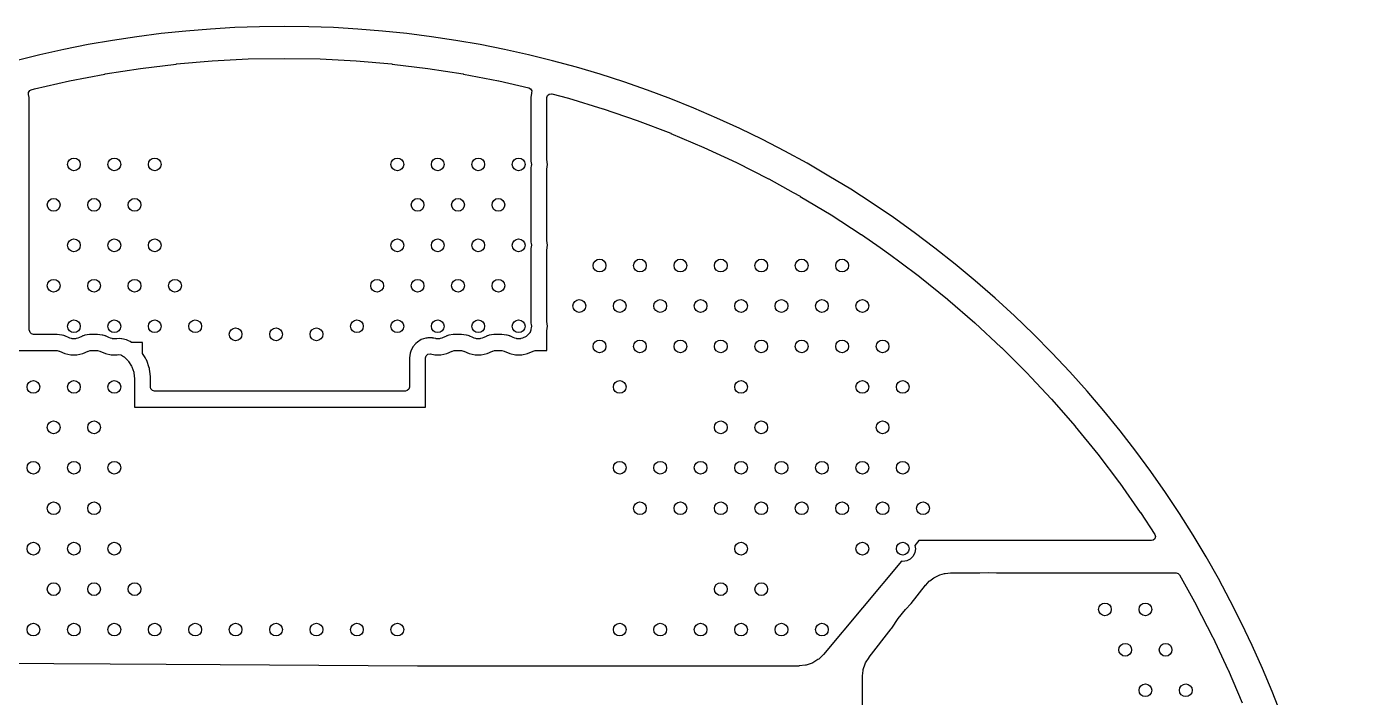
# Model space of a CAD drawing. Extents: x 116 to 183, y -93.2 to -37.6.
# Drawn here: x 141.39 to 182.97, y -58.65 to -37.58 of the extents above; entities that cross this region are included whole.
import ezdxf

# ---------------------------------------------------------------- set-up
doc = ezdxf.new("R2010")
doc.units = 0
doc.layers.add('BLACK', color=7, linetype='CONTINUOUS')

msp = doc.modelspace()

# ---------------------------------------------------------------- linework, layer by layer
at = {"layer": 'BLACK', "linetype": 'CONTINUOUS'}
for p, q in [((146.093191, -38.757849), (147.216009, -38.659865)), ((147.216009, -38.659865), (147.220232, -38.65957)), ((147.220232, -38.65957), (148.345738, -38.600735)), ((148.345738, -38.600735), (148.350015, -38.600586)), ((148.350015, -38.600586), (149.476875, -38.580967)), ((149.476875, -38.580967), (149.481125, -38.580967)), ((149.481125, -38.580967), (150.607982, -38.600586)), ((150.607982, -38.600586), (150.612263, -38.600735)), ((150.612263, -38.600735), (151.737763, -38.65957)), ((151.737763, -38.65957), (151.741994, -38.659865)), ((151.741994, -38.659865), (152.864802, -38.757848)), ((142.742195, -39.287005), (143.848656, -39.072488)), ((143.848656, -39.072488), (143.852799, -39.071759)), ((143.852799, -39.071759), (144.966086, -38.895886)), ((144.966086, -38.895886), (144.970283, -38.895298)), ((144.970283, -38.895298), (146.088941, -38.758295)), ((146.088941, -38.758295), (146.093191, -38.757849)), ((152.864802, -38.757848), (152.869064, -38.758296)), ((152.869064, -38.758296), (153.987709, -38.895297)), ((153.987709, -38.895297), (153.991921, -38.895887)), ((153.991921, -38.895887), (155.105191, -39.071758)), ((155.105191, -39.071758), (155.109352, -39.07249)), ((155.109352, -39.07249), (156.215792, -39.287003)), ((141.639697, -39.540793), (142.738041, -39.287885)), ((142.738041, -39.287885), (142.742195, -39.287005)), ((156.215792, -39.287003), (156.21997, -39.287888)), ((156.21997, -39.287888), (157.160923, -39.504554)), ((157.160923, -39.504554), (157.221834, -39.538779)), ((141.447968, -39.720307), (141.449675, -39.65046)), ((141.471098, -39.806856), (141.447968, -39.720307)), ((141.449675, -39.65046), (141.488875, -39.592623)), ((141.473749, -39.836651), (141.471098, -39.806856)), ((141.473749, -39.836656), (141.473749, -39.836651)), ((141.474616, -39.851282), (141.473749, -39.836656)), ((141.4755, -39.88118), (141.474616, -39.851282)), ((141.4755, -47.110301), (141.4755, -39.88118)), ((141.488875, -39.592623), (141.535745, -39.568497)), ((141.535745, -39.568497), (141.635627, -39.541805)), ((141.635627, -39.541805), (141.639697, -39.540793)), ((157.221834, -39.538779), (157.254574, -39.600503)), ((157.248976, -39.670881), (157.2285, -39.813297)), ((157.2285, -39.813297), (157.2285, -41.746888)), ((157.248977, -39.670877), (157.248976, -39.670881)), ((157.248978, -39.670869), (157.248977, -39.670874)), ((157.248977, -39.670874), (157.248977, -39.670877)), ((157.252075, -39.660322), (157.248978, -39.670869)), ((157.254574, -39.600503), (157.252075, -39.660322)), ((157.734, -39.813297), (157.753685, -39.746258)), ((157.734, -41.746888), (157.734, -39.813297)), ((157.753685, -39.746258), (157.806489, -39.700503)), ((157.806489, -39.700503), (157.875647, -39.690559)), ((157.875647, -39.690559), (157.890007, -39.693499)), ((157.890007, -39.693499), (158.41125, -39.832796)), ((158.41125, -39.832796), (158.415323, -39.833961)), ((158.415323, -39.833961), (159.493389, -40.162673)), ((159.493389, -40.162673), (159.497436, -40.163985)), ((159.497436, -40.163985), (160.563356, -40.53001)), ((160.563356, -40.53001), (160.567414, -40.531483)), ((160.567414, -40.531483), (161.619904, -40.934376)), ((161.619904, -40.934376), (161.623902, -40.935986)), ((161.623902, -40.935986), (162.661802, -41.375305)), ((162.661802, -41.375305), (162.665704, -41.377038)), ((162.665704, -41.377038), (163.687667, -41.852213)), ((157.2285, -41.746888), (157.229192, -41.773334)), ((157.229192, -41.773334), (157.229871, -41.786295)), ((157.229871, -41.786295), (157.230648, -41.796164)), ((157.230648, -41.796164), (157.231949, -41.812694)), ((157.236602, -41.963018), (157.231948, -42.007311)), ((157.231949, -41.812694), (157.236604, -41.856988)), ((157.245, -41.91), (157.236602, -41.963018)), ((157.236604, -41.856988), (157.245, -41.91)), ((157.734679, -41.759849), (157.734, -41.746888)), ((157.75046, -41.91), (157.734679, -41.759849)), ((157.734679, -42.060149), (157.75046, -41.91)), ((163.687667, -41.852213), (163.691468, -41.854061)), ((163.691468, -41.854061), (164.69628, -42.36453)), ((157.229192, -42.046664), (157.2285, -42.07311)), ((157.2285, -42.07311), (157.2285, -44.286888)), ((157.229871, -42.033703), (157.229192, -42.046664)), ((157.231948, -42.007311), (157.229871, -42.033703)), ((157.734, -42.07311), (157.734679, -42.060149)), ((157.734, -44.286888), (157.734, -42.07311)), ((164.69628, -42.36453), (164.700092, -42.366551)), ((164.700092, -42.366551), (165.470248, -42.792167)), ((165.470248, -42.792167), (165.686478, -42.911663)), ((165.686478, -42.911663), (165.69022, -42.913817)), ((165.69022, -42.913817), (166.657027, -43.492933)), ((166.657027, -43.492933), (166.660666, -43.495199)), ((166.660666, -43.495199), (167.606794, -44.107662)), ((157.2285, -44.286888), (157.229192, -44.313334)), ((157.229192, -44.313334), (157.229871, -44.326295)), ((157.229871, -44.326295), (157.231948, -44.352686)), ((157.231948, -44.352686), (157.231949, -44.352694)), ((157.231949, -44.352694), (157.236604, -44.396988)), ((157.245, -44.45), (157.236602, -44.503018)), ((157.236604, -44.396988), (157.245, -44.45)), ((157.734679, -44.299849), (157.734, -44.286888)), ((157.75046, -44.45), (157.734679, -44.299849)), ((157.734679, -44.600149), (157.75046, -44.45)), ((167.606794, -44.107662), (167.610326, -44.110038)), ((167.610326, -44.110038), (168.199336, -44.521111)), ((157.229192, -44.586664), (157.2285, -44.61311)), ((157.2285, -44.61311), (157.2285, -46.826888)), ((157.229871, -44.573703), (157.229192, -44.586664)), ((157.231948, -44.547311), (157.229871, -44.573703)), ((157.236602, -44.503018), (157.231948, -44.547311)), ((157.734, -44.61311), (157.734679, -44.600149)), ((157.734, -46.826888), (157.734, -44.61311)), ((168.199336, -44.521111), (168.534504, -44.755026)), ((168.534504, -44.755026), (168.537993, -44.757552)), ((168.537993, -44.757552), (168.822242, -44.971022)), ((168.822242, -44.971022), (169.439169, -45.434331)), ((169.439169, -45.434331), (169.442576, -45.436984)), ((169.442576, -45.436984), (170.319621, -46.144702)), ((170.319621, -46.144702), (170.322933, -46.147471)), ((170.322933, -46.147471), (171.174832, -46.885311)), ((157.2285, -46.826888), (157.229192, -46.853334)), ((157.229192, -46.853334), (157.229871, -46.866295)), ((157.229871, -46.866295), (157.231384, -46.88552)), ((157.231384, -46.88552), (157.231949, -46.892694)), ((157.231949, -46.892694), (157.236604, -46.936988)), ((157.245, -46.99), (157.236603, -47.043016)), ((157.236604, -46.936988), (157.245, -46.99)), ((157.734679, -46.839849), (157.734, -46.826888)), ((157.75046, -46.99), (157.734679, -46.839849)), ((157.734679, -47.140149), (157.75046, -46.99)), ((171.174832, -46.885311), (171.178045, -46.888194)), ((171.178045, -46.888194), (172.003709, -47.65521)), ((141.476333, -47.12465), (141.4755, -47.110301)), ((141.503643, -47.188961), (141.476333, -47.12465)), ((141.509141, -47.195661), (141.503643, -47.188961)), ((141.526336, -47.212857), (141.509141, -47.195661)), ((141.533037, -47.218356), (141.526336, -47.212857)), ((141.54466, -47.226815), (141.533037, -47.218356)), ((141.611699, -47.2465), (141.54466, -47.226815)), ((142.351491, -47.2465), (141.611699, -47.2465)), ((142.493905, -47.266975), (142.351491, -47.2465)), ((142.494465, -47.267108), (142.493905, -47.266975)), ((142.496061, -47.267608), (142.494465, -47.267108)), ((142.510789, -47.271932), (142.496061, -47.267608)), ((142.51097, -47.271968), (142.510789, -47.271932)), ((142.559596, -47.286264), (142.51097, -47.271968)), ((142.559635, -47.286275), (142.559596, -47.286264)), ((142.592415, -47.295901), (142.559635, -47.286275)), ((142.594054, -47.297294), (142.592415, -47.295901)), ((142.596694, -47.29847), (142.594054, -47.297294)), ((142.605065, -47.301839), (142.596694, -47.29847)), ((142.605262, -47.30191), (142.605065, -47.301839)), ((142.61243, -47.305398), (142.605262, -47.30191)), ((142.616251, -47.307177), (142.61243, -47.305398)), ((142.703556, -47.346048), (142.616251, -47.307177)), ((142.751393, -47.370423), (142.703556, -47.346048)), ((142.804413, -47.37882), (142.751393, -47.370423)), ((142.820737, -47.38229), (142.804413, -47.37882)), ((142.83734, -47.384035), (142.820737, -47.38229)), ((142.875, -47.39), (142.83734, -47.384035)), ((142.912663, -47.384034), (142.875, -47.39)), ((142.929262, -47.38229), (142.912663, -47.384034)), ((142.945572, -47.378822), (142.929262, -47.38229)), ((142.998607, -47.370423), (142.945572, -47.378822)), ((143.04645, -47.346045), (142.998607, -47.370423)), ((143.124337, -47.311369), (143.04645, -47.346045)), ((143.128117, -47.309363), (143.124337, -47.311369)), ((143.13528, -47.306496), (143.128117, -47.309363)), ((143.156701, -47.296959), (143.13528, -47.306496)), ((143.164307, -47.296525), (143.156701, -47.296959)), ((143.164491, -47.296459), (143.164307, -47.296525)), ((143.193041, -47.286275), (143.164491, -47.296459)), ((143.221606, -47.276085), (143.193041, -47.286275)), ((143.362624, -47.247523), (143.221606, -47.276085)), ((143.376988, -47.246908), (143.362624, -47.247523)), ((143.384087, -47.246705), (143.376988, -47.246908)), ((143.398479, -47.2465), (143.384087, -47.246705)), ((143.398509, -47.2465), (143.398479, -47.2465)), ((143.621491, -47.2465), (143.398509, -47.2465)), ((143.763905, -47.266975), (143.621491, -47.2465)), ((143.764465, -47.267108), (143.763905, -47.266975)), ((143.766061, -47.267608), (143.764465, -47.267108)), ((143.780789, -47.271932), (143.766061, -47.267608)), ((143.78097, -47.271968), (143.780789, -47.271932)), ((143.829596, -47.286264), (143.78097, -47.271968)), ((143.829635, -47.286275), (143.829596, -47.286264)), ((143.862415, -47.295901), (143.829635, -47.286275)), ((143.864054, -47.297294), (143.862415, -47.295901)), ((143.866694, -47.29847), (143.864054, -47.297294)), ((143.875065, -47.301839), (143.866694, -47.29847)), ((143.875262, -47.30191), (143.875065, -47.301839)), ((143.88243, -47.305398), (143.875262, -47.30191)), ((143.886251, -47.307177), (143.88243, -47.305398)), ((143.973556, -47.346048), (143.886251, -47.307177)), ((144.021393, -47.370423), (143.973556, -47.346048)), ((144.074413, -47.37882), (144.021393, -47.370423)), ((144.090737, -47.38229), (144.074413, -47.37882)), ((144.10734, -47.384035), (144.090737, -47.38229)), ((144.145, -47.39), (144.10734, -47.384035)), ((144.176569, -47.385), (144.145, -47.39)), ((144.211734, -47.385), (144.176569, -47.385)), ((144.219992, -47.384725), (144.211734, -47.385)), ((144.316634, -47.378274), (144.219992, -47.384725)), ((144.316635, -47.378274), (144.316634, -47.378274)), ((144.369259, -47.382289), (144.316635, -47.378274)), ((144.386298, -47.383589), (144.369259, -47.382289)), ((144.52674, -47.414839), (144.386298, -47.383589)), ((153.924536, -47.369614), (153.786498, -47.410146)), ((153.92454, -47.369613), (153.924536, -47.369614)), ((153.924545, -47.369612), (153.92454, -47.369613)), ((153.962846, -47.364104), (153.924545, -47.369612)), ((153.993706, -47.359667), (153.962846, -47.364104)), ((154.137581, -47.359667), (153.993706, -47.359667)), ((154.137583, -47.359667), (154.137581, -47.359667)), ((154.154248, -47.362347), (154.137583, -47.359667)), ((154.156599, -47.362765), (154.154248, -47.362347)), ((154.162368, -47.363792), (154.156599, -47.362765)), ((154.172114, -47.365695), (154.162368, -47.363792)), ((154.181393, -47.370423), (154.172114, -47.365695)), ((154.234411, -47.37882), (154.181393, -47.370423)), ((154.242804, -47.380604), (154.234411, -47.37882)), ((154.250729, -47.382289), (154.242804, -47.380604)), ((154.250734, -47.38229), (154.250729, -47.382289)), ((154.267342, -47.384035), (154.250734, -47.38229)), ((154.305, -47.39), (154.267342, -47.384035)), ((154.342663, -47.384034), (154.305, -47.39)), ((154.359262, -47.38229), (154.342663, -47.384034)), ((154.375572, -47.378822), (154.359262, -47.38229)), ((154.428607, -47.370423), (154.375572, -47.378822)), ((154.47645, -47.346045), (154.428607, -47.370423)), ((154.554337, -47.311369), (154.47645, -47.346045)), ((154.558117, -47.309363), (154.554337, -47.311369)), ((154.56528, -47.306496), (154.558117, -47.309363)), ((154.586701, -47.296959), (154.56528, -47.306496)), ((154.594307, -47.296525), (154.586701, -47.296959)), ((154.594491, -47.296459), (154.594307, -47.296525)), ((154.623041, -47.286275), (154.594491, -47.296459)), ((154.651606, -47.276085), (154.623041, -47.286275)), ((154.792624, -47.247523), (154.651606, -47.276085)), ((154.806988, -47.246908), (154.792624, -47.247523)), ((154.814087, -47.246705), (154.806988, -47.246908)), ((154.828479, -47.2465), (154.814087, -47.246705)), ((154.828509, -47.2465), (154.828479, -47.2465)), ((155.051491, -47.2465), (154.828509, -47.2465)), ((155.193905, -47.266975), (155.051491, -47.2465)), ((155.194465, -47.267108), (155.193905, -47.266975)), ((155.196061, -47.267608), (155.194465, -47.267108)), ((155.210789, -47.271932), (155.196061, -47.267608)), ((155.21097, -47.271968), (155.210789, -47.271932)), ((155.259596, -47.286264), (155.21097, -47.271968)), ((155.259635, -47.286275), (155.259596, -47.286264)), ((155.292415, -47.295901), (155.259635, -47.286275)), ((155.294054, -47.297294), (155.292415, -47.295901)), ((155.296694, -47.29847), (155.294054, -47.297294)), ((155.305065, -47.301839), (155.296694, -47.29847)), ((155.305262, -47.30191), (155.305065, -47.301839)), ((155.31243, -47.305398), (155.305262, -47.30191)), ((155.316251, -47.307177), (155.31243, -47.305398)), ((155.403556, -47.346048), (155.316251, -47.307177)), ((155.451393, -47.370423), (155.403556, -47.346048)), ((155.504413, -47.37882), (155.451393, -47.370423)), ((155.520737, -47.38229), (155.504413, -47.37882)), ((155.53734, -47.384035), (155.520737, -47.38229)), ((155.575, -47.39), (155.53734, -47.384035)), ((155.612663, -47.384034), (155.575, -47.39)), ((155.629262, -47.38229), (155.612663, -47.384034)), ((155.645572, -47.378822), (155.629262, -47.38229)), ((155.698607, -47.370423), (155.645572, -47.378822)), ((155.74645, -47.346045), (155.698607, -47.370423)), ((155.824337, -47.311369), (155.74645, -47.346045)), ((155.828117, -47.309363), (155.824337, -47.311369)), ((155.83528, -47.306496), (155.828117, -47.309363)), ((155.856701, -47.296959), (155.83528, -47.306496)), ((155.864307, -47.296525), (155.856701, -47.296959)), ((155.864491, -47.296459), (155.864307, -47.296525)), ((155.893041, -47.286275), (155.864491, -47.296459)), ((155.921606, -47.276085), (155.893041, -47.286275)), ((156.062624, -47.247523), (155.921606, -47.276085)), ((156.076988, -47.246908), (156.062624, -47.247523)), ((156.084087, -47.246705), (156.076988, -47.246908)), ((156.098479, -47.2465), (156.084087, -47.246705)), ((156.098509, -47.2465), (156.098479, -47.2465)), ((156.321491, -47.2465), (156.098509, -47.2465)), ((156.463905, -47.266975), (156.321491, -47.2465)), ((156.464465, -47.267108), (156.463905, -47.266975)), ((156.466061, -47.267608), (156.464465, -47.267108)), ((156.480789, -47.271932), (156.466061, -47.267608)), ((156.48097, -47.271968), (156.480789, -47.271932)), ((156.529596, -47.286264), (156.48097, -47.271968)), ((156.529635, -47.286275), (156.529596, -47.286264)), ((156.562415, -47.295901), (156.529635, -47.286275)), ((156.564054, -47.297294), (156.562415, -47.295901)), ((156.566694, -47.29847), (156.564054, -47.297294)), ((156.575065, -47.301839), (156.566694, -47.29847)), ((156.575262, -47.30191), (156.575065, -47.301839)), ((156.58243, -47.305398), (156.575262, -47.30191)), ((156.586251, -47.307177), (156.58243, -47.305398)), ((156.673556, -47.346048), (156.586251, -47.307177)), ((156.721393, -47.370423), (156.673556, -47.346048)), ((156.774413, -47.37882), (156.721393, -47.370423)), ((156.790737, -47.38229), (156.774413, -47.37882)), ((156.80734, -47.384035), (156.790737, -47.38229)), ((156.845, -47.39), (156.80734, -47.384035)), ((156.882667, -47.384034), (156.845, -47.39)), ((156.899267, -47.382289), (156.882667, -47.384034)), ((156.915569, -47.378823), (156.899267, -47.382289)), ((156.968607, -47.370423), (156.915569, -47.378823)), ((157.080114, -47.313607), (156.968607, -47.370423)), ((157.168607, -47.225114), (157.080114, -47.313607)), ((157.172832, -47.21682), (157.168607, -47.225114)), ((157.177665, -47.212855), (157.172832, -47.21682)), ((157.194855, -47.195665), (157.177665, -47.212855)), ((157.201828, -47.187168), (157.194855, -47.195665)), ((157.206626, -47.180927), (157.201828, -47.187168)), ((157.229694, -47.11532), (157.206626, -47.180927)), ((157.229744, -47.115324), (157.229694, -47.11532)), ((157.229758, -47.115135), (157.229744, -47.115324)), ((157.229802, -47.115013), (157.229758, -47.115135)), ((157.229869, -47.11373), (157.229802, -47.115013)), ((157.231949, -47.087303), (157.229869, -47.11373)), ((157.236603, -47.043016), (157.231949, -47.087303)), ((157.734, -47.15311), (157.734679, -47.140149)), ((157.734, -47.752), (157.734, -47.15311)), ((140.97, -47.752), (142.351491, -47.752)), ((142.351491, -47.752), (142.416528, -47.771097)), ((142.416528, -47.771097), (142.416641, -47.770902)), ((142.416641, -47.770902), (142.417445, -47.771366)), ((142.417445, -47.771366), (142.41853, -47.771685)), ((142.41853, -47.771685), (142.421422, -47.773662)), ((142.421422, -47.773662), (142.422266, -47.774149)), ((142.422266, -47.774149), (142.595192, -47.851142)), ((143.154803, -47.851144), (143.32773, -47.774151)), ((143.32773, -47.774151), (143.327733, -47.774149)), ((143.327733, -47.774149), (143.333359, -47.770902)), ((143.333359, -47.770902), (143.334325, -47.772575)), ((143.334325, -47.772575), (143.391439, -47.752202)), ((143.391439, -47.752202), (143.398509, -47.752)), ((143.398509, -47.752), (143.621491, -47.752)), ((143.621491, -47.752), (143.686528, -47.771097)), ((143.686528, -47.771097), (143.686641, -47.770902)), ((143.686641, -47.770902), (143.687445, -47.771366)), ((143.687445, -47.771366), (143.68853, -47.771685)), ((143.68853, -47.771685), (143.691422, -47.773662)), ((143.691422, -47.773662), (143.692266, -47.774149)), ((143.692266, -47.774149), (143.865192, -47.851142)), ((144.526754, -47.414843), (144.52674, -47.414839)), ((144.572844, -47.434961), (144.526754, -47.414843)), ((144.572853, -47.434965), (144.572844, -47.434961)), ((144.572867, -47.434972), (144.572853, -47.434965)), ((144.594954, -47.445952), (144.572867, -47.434972)), ((144.638874, -47.470587), (144.594954, -47.445952)), ((144.682501, -47.498), (144.638874, -47.470587)), ((145.034, -47.498), (144.682501, -47.498)), ((145.034, -47.849498), (145.034, -47.498)), ((153.458664, -47.773294), (153.438976, -47.840342)), ((153.51843, -47.642428), (153.458664, -47.773294)), ((153.518433, -47.642424), (153.51843, -47.642428)), ((153.612659, -47.533683), (153.518433, -47.642424)), ((153.665451, -47.487939), (153.612659, -47.533683)), ((153.665462, -47.487931), (153.665451, -47.487939)), ((153.786492, -47.410149), (153.665462, -47.487931)), ((153.786498, -47.410146), (153.786492, -47.410149)), ((154.584803, -47.851144), (154.75773, -47.774151)), ((154.75773, -47.774151), (154.757733, -47.774149)), ((154.757733, -47.774149), (154.763359, -47.770902)), ((154.763359, -47.770902), (154.764325, -47.772575)), ((154.764325, -47.772575), (154.821439, -47.752202)), ((154.821439, -47.752202), (154.828509, -47.752)), ((154.828509, -47.752), (155.051491, -47.752)), ((155.051491, -47.752), (155.116528, -47.771097)), ((155.116528, -47.771097), (155.116641, -47.770902)), ((155.116641, -47.770902), (155.117445, -47.771366)), ((155.117445, -47.771366), (155.11853, -47.771685)), ((155.11853, -47.771685), (155.121422, -47.773662)), ((155.121422, -47.773662), (155.122266, -47.774149)), ((155.122266, -47.774149), (155.295192, -47.851142)), ((155.854803, -47.851144), (156.02773, -47.774151)), ((156.02773, -47.774151), (156.027733, -47.774149)), ((156.027733, -47.774149), (156.033359, -47.770902)), ((156.033359, -47.770902), (156.034325, -47.772575)), ((156.034325, -47.772575), (156.091439, -47.752202)), ((156.091439, -47.752202), (156.098509, -47.752)), ((156.098509, -47.752), (156.321491, -47.752)), ((156.321491, -47.752), (156.386528, -47.771097)), ((156.386528, -47.771097), (156.386641, -47.770902)), ((156.386641, -47.770902), (156.387445, -47.771366)), ((156.387445, -47.771366), (156.38853, -47.771685)), ((156.38853, -47.771685), (156.391422, -47.773662)), ((156.391422, -47.773662), (156.392266, -47.774149)), ((156.392266, -47.774149), (156.565192, -47.851142)), ((157.124803, -47.851144), (157.29773, -47.774151)), ((157.29773, -47.774151), (157.297733, -47.774149)), ((157.297733, -47.774149), (157.303359, -47.770902)), ((157.303359, -47.770902), (157.304325, -47.772575)), ((157.304325, -47.772575), (157.361439, -47.752202)), ((157.361439, -47.752202), (157.368509, -47.752)), ((157.368509, -47.752), (157.480002, -47.752)), ((157.480002, -47.752), (157.734, -47.752)), ((172.003709, -47.65521), (172.006821, -47.658203)), ((172.006821, -47.658203), (172.805309, -48.453523)), ((142.595192, -47.851142), (142.595197, -47.851144)), ((142.595197, -47.851144), (142.780354, -47.8905)), ((142.780354, -47.8905), (142.780355, -47.8905)), ((142.780355, -47.8905), (142.969644, -47.8905)), ((142.969644, -47.8905), (142.969646, -47.8905)), ((142.969646, -47.8905), (143.154803, -47.851144)), ((143.865192, -47.851142), (143.865197, -47.851144)), ((143.865197, -47.851144), (144.050354, -47.8905)), ((144.050354, -47.8905), (144.050355, -47.8905)), ((144.050355, -47.8905), (144.239642, -47.8905)), ((144.239642, -47.8905), (144.239646, -47.8905)), ((144.239646, -47.8905), (144.278179, -47.882309)), ((144.278179, -47.882309), (144.347842, -47.887624)), ((144.347842, -47.887624), (144.369929, -47.898604)), ((144.369929, -47.898604), (144.433454, -47.93852)), ((144.433454, -47.93852), (144.455162, -47.955832)), ((144.455162, -47.955832), (144.576167, -48.076837)), ((144.576167, -48.076837), (144.59348, -48.098546)), ((144.59348, -48.098546), (144.684529, -48.243449)), ((145.112548, -47.974506), (145.034, -47.849498)), ((145.112553, -47.974514), (145.112548, -47.974506)), ((145.112562, -47.97453), (145.112553, -47.974514)), ((145.139955, -48.024095), (145.112562, -47.97453)), ((145.139965, -48.024115), (145.139955, -48.024095)), ((145.139973, -48.024129), (145.139965, -48.024115)), ((145.15202, -48.049146), (145.139973, -48.024129)), ((145.152026, -48.049161), (145.15202, -48.049146)), ((145.173705, -48.1015), (145.152026, -48.049161)), ((145.17371, -48.101512), (145.173705, -48.1015)), ((145.230223, -48.263014), (145.17371, -48.101512)), ((153.438976, -47.840342), (153.4185, -47.982761)), ((153.4185, -47.982761), (153.4185, -48.9005)), ((153.924, -47.98276), (153.943685, -47.915721)), ((153.924, -48.006), (153.924, -47.98276)), ((153.924, -49.53), (153.924, -48.006)), ((153.943685, -47.915721), (153.996489, -47.869966)), ((153.996489, -47.869966), (154.065647, -47.860022)), ((154.065647, -47.860022), (154.073758, -47.861466)), ((154.073758, -47.861466), (154.210354, -47.8905)), ((154.210354, -47.8905), (154.210355, -47.8905)), ((154.210355, -47.8905), (154.399644, -47.8905)), ((154.399644, -47.8905), (154.399646, -47.8905)), ((154.399646, -47.8905), (154.584803, -47.851144)), ((155.295192, -47.851142), (155.295197, -47.851144)), ((155.295197, -47.851144), (155.480354, -47.8905)), ((155.480354, -47.8905), (155.480355, -47.8905)), ((155.480355, -47.8905), (155.669644, -47.8905)), ((155.669644, -47.8905), (155.669646, -47.8905)), ((155.669646, -47.8905), (155.854803, -47.851144)), ((156.565192, -47.851142), (156.565197, -47.851144)), ((156.565197, -47.851144), (156.750354, -47.8905)), ((156.750354, -47.8905), (156.750355, -47.8905)), ((156.750355, -47.8905), (156.939644, -47.8905)), ((156.939644, -47.8905), (156.939646, -47.8905)), ((156.939646, -47.8905), (157.124803, -47.851144)), ((144.684529, -48.243449), (144.696576, -48.268466)), ((144.696576, -48.268466), (144.753096, -48.42999)), ((144.753096, -48.42999), (144.759275, -48.457061)), ((144.759275, -48.457061), (144.78, -48.641)), ((144.78, -48.641), (144.78, -49.53)), ((145.230224, -48.263019), (145.230223, -48.263014)), ((145.230229, -48.263033), (145.230224, -48.263019)), ((145.245921, -48.317502), (145.230229, -48.263033)), ((145.2521, -48.344573), (145.245921, -48.317502)), ((145.261597, -48.400463), (145.2521, -48.344573)), ((145.282322, -48.584402), (145.261597, -48.400463)), ((145.2855, -48.641), (145.282322, -48.584402)), ((145.2855, -48.641018), (145.2855, -48.641)), ((145.2855, -48.9005), (145.2855, -48.641018)), ((172.805309, -48.453523), (172.808312, -48.45662)), ((172.808312, -48.45662), (172.94377, -48.601278)), ((172.94377, -48.601278), (173.578619, -49.279242)), ((145.296706, -48.952011), (145.2855, -48.9005)), ((145.342461, -49.004815), (145.296706, -48.952011)), ((145.4095, -49.0245), (145.342461, -49.004815)), ((153.2945, -49.0245), (145.4095, -49.0245)), ((153.346011, -49.013294), (153.2945, -49.0245)), ((153.398815, -48.967539), (153.346011, -49.013294)), ((153.4185, -48.9005), (153.398815, -48.967539)), ((173.578619, -49.279242), (173.581515, -49.282444)), ((173.581515, -49.282444), (174.322737, -50.131404)), ((144.78, -49.53), (153.924, -49.53)), ((174.322737, -50.131404), (174.325519, -50.134705)), ((174.325519, -50.134705), (175.03672, -51.008929)), ((175.03672, -51.008929), (175.039386, -51.012325)), ((175.039386, -51.012325), (175.719733, -51.910792)), ((175.719733, -51.910792), (175.722279, -51.914279)), ((175.722279, -51.914279), (176.370929, -52.835872)), ((176.370929, -52.835872), (176.373352, -52.839445)), ((176.373352, -52.839445), (176.823759, -53.529203)), ((176.823759, -53.529203), (176.843931, -53.596098)), ((176.843931, -53.596098), (176.824735, -53.663279)), ((169.31, -53.975), (169.290423, -54.098607)), ((169.418, -53.721), (169.293316, -53.86966)), ((169.293316, -53.86966), (169.31, -53.975)), ((176.719934, -53.721), (169.418, -53.721)), ((176.772265, -53.709417), (176.719934, -53.721)), ((176.824735, -53.663279), (176.772265, -53.709417)), ((168.874234, -54.369335), (166.420097, -57.295422)), ((168.91, -54.375), (168.874234, -54.369335)), ((169.033607, -54.355423), (168.91, -54.375)), ((169.145114, -54.298607), (169.033607, -54.355423)), ((169.233607, -54.210114), (169.145114, -54.298607)), ((169.290423, -54.098607), (169.233607, -54.210114)), ((169.758862, -54.982085), (169.886541, -54.888066)), ((169.886541, -54.888066), (169.90575, -54.876444)), ((169.90575, -54.876444), (170.048295, -54.806993)), ((170.048295, -54.806993), (170.069281, -54.799029)), ((170.069281, -54.799029), (170.222007, -54.756428)), ((170.222007, -54.756428), (170.244087, -54.752378)), ((170.244087, -54.752378), (170.407627, -54.737509)), ((170.407627, -54.737509), (170.418855, -54.737)), ((170.418855, -54.737), (171.329869, -54.737)), ((171.329869, -54.737), (171.59224, -54.72325)), ((171.59224, -54.72325), (171.854611, -54.737)), ((171.854611, -54.737), (177.494121, -54.737)), ((177.494121, -54.737), (177.56116, -54.756685)), ((177.56116, -54.756685), (177.602411, -54.800592)), ((177.602411, -54.800592), (178.12597, -55.739144)), ((169.171705, -55.700821), (169.622263, -55.125108)), ((169.622263, -55.125108), (169.629562, -55.116605)), ((169.629562, -55.116605), (169.742074, -54.996969)), ((169.742074, -54.996969), (169.758862, -54.982085)), ((168.991233, -55.881293), (169.171705, -55.700821)), ((168.760681, -56.166002), (168.991233, -55.881293)), ((178.12597, -55.739144), (178.128008, -55.74295)), ((178.128008, -55.74295), (178.642458, -56.745707)), ((167.856715, -57.381086), (168.549873, -56.495383)), ((168.549873, -56.495383), (168.561151, -56.47325)), ((168.561151, -56.47325), (168.760681, -56.166002)), ((178.642458, -56.745707), (178.644361, -56.749582)), ((178.644361, -56.749582), (179.123566, -57.769582)), ((166.410855, -57.305294), (166.268261, -57.441854)), ((166.420097, -57.295422), (166.410855, -57.305294)), ((167.848893, -57.392308), (167.856715, -57.381086)), ((145.774887, -57.609563), (133.417123, -57.533748)), ((147.467894, -57.619949), (145.774887, -57.609563)), ((153.666863, -57.65798), (147.467894, -57.619949)), ((153.667049, -57.657981), (153.666863, -57.65798)), ((153.669852, -57.657994), (153.667049, -57.657981)), ((153.67, -57.657994), (153.669852, -57.657994)), ((153.670209, -57.657995), (153.67, -57.657994)), ((153.672848, -57.657999), (153.670209, -57.657995)), ((153.673067, -57.658), (153.672848, -57.657999)), ((165.642778, -57.658), (153.673067, -57.658)), ((165.656281, -57.657263), (165.642778, -57.658)), ((165.852545, -57.635763), (165.656281, -57.657263)), ((165.878911, -57.629916), (165.852545, -57.635763)), ((166.059413, -57.568626), (165.878911, -57.629916)), ((166.083887, -57.55721), (166.059413, -57.568626)), ((166.246838, -57.458298), (166.083887, -57.55721)), ((166.268261, -57.441854), (166.246838, -57.458298)), ((167.643693, -57.969551), (167.662876, -57.796934)), ((167.662876, -57.796934), (167.668886, -57.770223)), ((167.668886, -57.770223), (167.73191, -57.587431)), ((167.73191, -57.587431), (167.743644, -57.562683)), ((167.743644, -57.562683), (167.848893, -57.392308)), ((179.123566, -57.769582), (179.125334, -57.773521)), ((179.125334, -57.773521), (179.568759, -58.809628)), ((167.64, -58.009653), (167.640759, -57.995958)), ((167.64, -63.947267), (167.64, -58.009653)), ((167.640759, -57.995958), (167.643693, -57.969551))]:
    msp.add_line(p, q, dxfattribs=at)
at = {"layer": 'BLACK'}
for centre in [(142.875, -41.91), (144.145, -41.91), (145.415, -41.91), (153.035, -41.91), (154.305, -41.91), (155.575, -41.91), (156.845, -41.91), (142.24, -43.18), (143.51, -43.18), (144.78, -43.18), (153.67, -43.18), (154.94, -43.18), (156.21, -43.18), (142.875, -44.45), (144.145, -44.45), (145.415, -44.45), (153.035, -44.45), (154.305, -44.45), (155.575, -44.45), (156.845, -44.45), (159.385, -45.085), (160.655, -45.085), (161.925, -45.085), (163.195, -45.085), (164.465, -45.085), (165.735, -45.085), (167.005, -45.085), (142.24, -45.72), (143.51, -45.72), (144.78, -45.72), (146.05, -45.72), (152.4, -45.72), (153.67, -45.72), (154.94, -45.72), (156.21, -45.72), (158.75, -46.355), (160.02, -46.355), (161.29, -46.355), (162.56, -46.355), (163.83, -46.355), (165.1, -46.355), (166.37, -46.355), (167.64, -46.355), (142.875, -46.99), (144.145, -46.99), (145.415, -46.99), (146.685, -46.99), (151.765, -46.99), (153.035, -46.99), (154.305, -46.99), (155.575, -46.99), (156.845, -46.99), (147.955, -47.244), (149.225, -47.244), (150.495, -47.244), (159.385, -47.625), (160.655, -47.625), (161.925, -47.625), (163.195, -47.625), (164.465, -47.625), (165.735, -47.625), (167.005, -47.625), (168.275, -47.625), (141.605, -48.895), (142.875, -48.895), (144.145, -48.895), (160.02, -48.895), (163.83, -48.895), (167.64, -48.895), (168.91, -48.895), (142.24, -50.165), (143.51, -50.165), (163.195, -50.165), (164.465, -50.165), (168.275, -50.165), (141.605, -51.435), (142.875, -51.435), (144.145, -51.435), (160.02, -51.435), (161.29, -51.435), (162.56, -51.435), (163.83, -51.435), (165.1, -51.435), (166.37, -51.435), (167.64, -51.435), (168.91, -51.435), (142.24, -52.705), (143.51, -52.705), (160.655, -52.705), (161.925, -52.705), (163.195, -52.705), (164.465, -52.705), (165.735, -52.705), (167.005, -52.705), (168.275, -52.705), (169.545, -52.705), (141.605, -53.975), (142.875, -53.975), (144.145, -53.975), (163.83, -53.975), (167.64, -53.975), (168.91, -53.975), (142.24, -55.245), (143.51, -55.245), (144.78, -55.245), (163.195, -55.245), (164.465, -55.245), (175.26, -55.88), (176.53, -55.88), (141.605, -56.515), (142.875, -56.515), (144.145, -56.515), (145.415, -56.515), (146.685, -56.515), (147.955, -56.515), (149.225, -56.515), (150.495, -56.515), (151.765, -56.515), (153.035, -56.515), (160.02, -56.515), (161.29, -56.515), (162.56, -56.515), (163.83, -56.515), (165.1, -56.515), (166.37, -56.515), (175.895, -57.15), (177.165, -57.15), (176.53, -58.42), (177.8, -58.42)]:
    msp.add_circle(centre, 0.2, dxfattribs=at)
msp.add_arc((149.479, -71.074279), 33.493849, -399.6709423, -140.3290577, dxfattribs=at)

doc.saveas('drawing.dxf')
